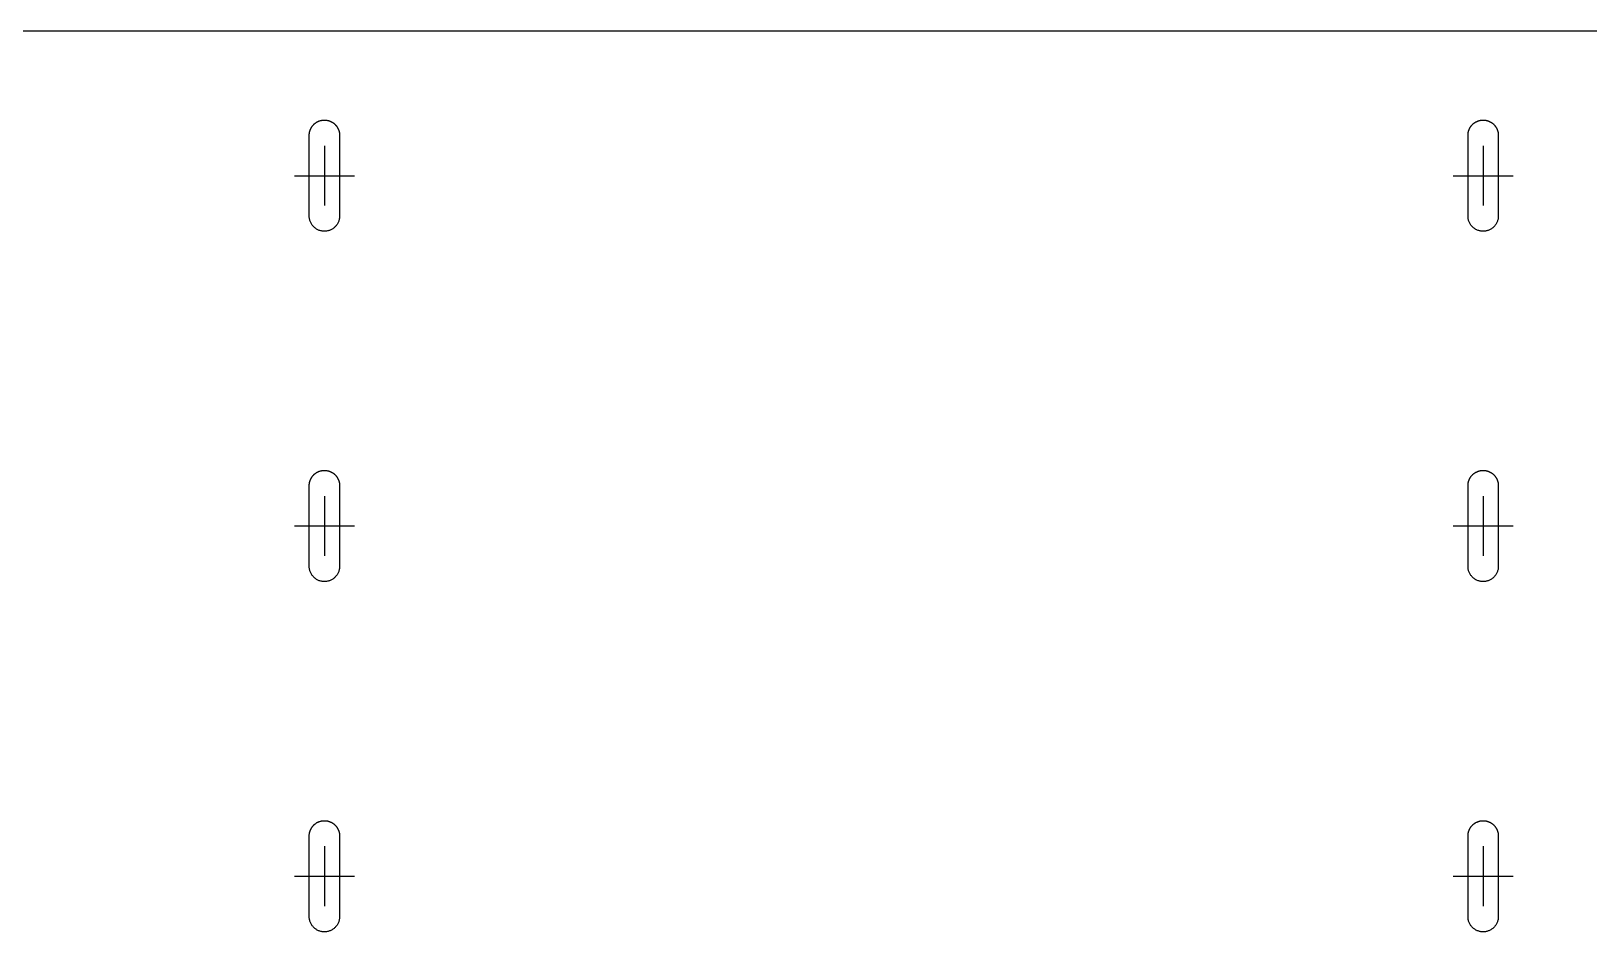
# Model space of a CAD drawing. Header units: inches. Extents: x 4 to 268, y 4 to 172.
# Drawn here: x 176.62 to 205.53, y 119.08 to 135.79 of the extents above; entities that cross this region are included whole.
import ezdxf

# ---------------------------------------------------------------- set-up
doc = ezdxf.new("R2010")
doc.units = ezdxf.units.IN
doc.header["$MEASUREMENT"] = 0

msp = doc.modelspace()

# ---------------------------------------------------------------- linework, layer by layer
at = {"layer": 'ANNOTATION'}
for p, q in [((182.066, 133.667), (182.066, 132.556)), ((203.566, 133.667), (203.566, 132.556)), ((181.51, 133.111), (182.622, 133.111)), ((203.01, 133.111), (204.122, 133.111)), ((182.066, 127.167), (182.066, 126.056)), ((203.566, 127.167), (203.566, 126.056)), ((181.51, 126.611), (182.622, 126.611)), ((203.01, 126.611), (204.122, 126.611)), ((182.066, 120.667), (182.066, 119.556)), ((203.566, 120.667), (203.566, 119.556)), ((181.51, 120.111), (182.622, 120.111)), ((203.01, 120.111), (204.122, 120.111))]:
    msp.add_line(p, q, dxfattribs=at)
at = {"layer": 'OUTLINE'}
for p, q in [((225.066, 135.793), (159.6, 135.793)), ((181.927, 134.106), (181.933, 134.109)), ((181.933, 134.109), (181.94, 134.112)), ((181.94, 134.112), (181.946, 134.115)), ((181.946, 134.115), (181.952, 134.118)), ((181.952, 134.118), (181.958, 134.121)), ((181.958, 134.121), (181.965, 134.124)), ((181.965, 134.124), (181.971, 134.126)), ((181.971, 134.126), (181.978, 134.128)), ((181.978, 134.128), (181.984, 134.13)), ((181.984, 134.13), (181.991, 134.132)), ((181.991, 134.132), (181.998, 134.134)), ((181.998, 134.134), (182.004, 134.136)), ((182.004, 134.136), (182.011, 134.137)), ((182.011, 134.137), (182.018, 134.138)), ((182.018, 134.138), (182.025, 134.139)), ((182.025, 134.139), (182.032, 134.14)), ((182.032, 134.14), (182.038, 134.141)), ((182.038, 134.141), (182.045, 134.142)), ((182.045, 134.142), (182.052, 134.142)), ((182.052, 134.142), (182.059, 134.142)), ((182.059, 134.142), (182.066, 134.142)), ((182.066, 134.142), (182.073, 134.142)), ((182.073, 134.142), (182.08, 134.142)), ((182.08, 134.142), (182.087, 134.142)), ((182.087, 134.142), (182.094, 134.141)), ((182.094, 134.141), (182.1, 134.14)), ((182.1, 134.14), (182.107, 134.139)), ((182.107, 134.139), (182.114, 134.138)), ((182.114, 134.138), (182.121, 134.137)), ((182.121, 134.137), (182.128, 134.136)), ((182.128, 134.136), (182.134, 134.134)), ((182.134, 134.134), (182.141, 134.132)), ((182.141, 134.132), (182.148, 134.13)), ((182.148, 134.13), (182.154, 134.128)), ((182.154, 134.128), (182.161, 134.126)), ((182.161, 134.126), (182.167, 134.124)), ((182.167, 134.124), (182.174, 134.121)), ((182.174, 134.121), (182.18, 134.118)), ((182.18, 134.118), (182.186, 134.115)), ((182.186, 134.115), (182.192, 134.112)), ((182.192, 134.112), (182.199, 134.109)), ((182.199, 134.109), (182.205, 134.106)), ((203.427, 134.106), (203.433, 134.109)), ((203.433, 134.109), (203.44, 134.112)), ((203.44, 134.112), (203.446, 134.115)), ((203.446, 134.115), (203.452, 134.118)), ((203.452, 134.118), (203.458, 134.121)), ((203.458, 134.121), (203.465, 134.124)), ((203.465, 134.124), (203.471, 134.126)), ((203.471, 134.126), (203.478, 134.128)), ((203.478, 134.128), (203.484, 134.13)), ((203.484, 134.13), (203.491, 134.132)), ((203.491, 134.132), (203.498, 134.134)), ((203.498, 134.134), (203.504, 134.136)), ((203.504, 134.136), (203.511, 134.137)), ((203.511, 134.137), (203.518, 134.138)), ((203.518, 134.138), (203.525, 134.139)), ((203.525, 134.139), (203.532, 134.14)), ((203.532, 134.14), (203.538, 134.141)), ((203.538, 134.141), (203.545, 134.142)), ((203.545, 134.142), (203.552, 134.142)), ((203.552, 134.142), (203.559, 134.142)), ((203.559, 134.142), (203.566, 134.142)), ((203.566, 134.142), (203.573, 134.142)), ((203.573, 134.142), (203.58, 134.142)), ((203.58, 134.142), (203.587, 134.142)), ((203.587, 134.142), (203.594, 134.141)), ((203.594, 134.141), (203.6, 134.14)), ((203.6, 134.14), (203.607, 134.139)), ((203.607, 134.139), (203.614, 134.138)), ((203.614, 134.138), (203.621, 134.137)), ((203.621, 134.137), (203.628, 134.136)), ((203.628, 134.136), (203.634, 134.134)), ((203.634, 134.134), (203.641, 134.132)), ((203.641, 134.132), (203.648, 134.13)), ((203.648, 134.13), (203.654, 134.128)), ((203.654, 134.128), (203.661, 134.126)), ((203.661, 134.126), (203.667, 134.124)), ((203.667, 134.124), (203.674, 134.121)), ((203.674, 134.121), (203.68, 134.118)), ((203.68, 134.118), (203.686, 134.115)), ((203.686, 134.115), (203.692, 134.112)), ((203.692, 134.112), (203.699, 134.109)), ((203.699, 134.109), (203.705, 134.106)), ((181.785, 133.882), (181.786, 133.889)), ((181.785, 133.875), (181.785, 133.882)), ((181.785, 133.868), (181.785, 133.875)), ((181.785, 133.861), (181.785, 133.868)), ((181.785, 132.361), (181.785, 133.861)), ((181.786, 133.889), (181.787, 133.896)), ((181.787, 133.896), (181.788, 133.902)), ((181.788, 133.902), (181.789, 133.909)), ((181.789, 133.909), (181.79, 133.916)), ((181.79, 133.916), (181.792, 133.923)), ((181.792, 133.923), (181.793, 133.929)), ((181.793, 133.929), (181.795, 133.936)), ((181.795, 133.936), (181.797, 133.943)), ((181.797, 133.943), (181.799, 133.949)), ((181.799, 133.949), (181.801, 133.956)), ((181.801, 133.956), (181.804, 133.962)), ((181.804, 133.962), (181.806, 133.969)), ((181.806, 133.969), (181.809, 133.975)), ((181.809, 133.975), (181.812, 133.981)), ((181.812, 133.981), (181.815, 133.988)), ((181.815, 133.988), (181.818, 133.994)), ((181.818, 133.994), (181.821, 134)), ((181.821, 134), (181.825, 134.006)), ((181.825, 134.006), (181.828, 134.012)), ((181.828, 134.012), (181.832, 134.017)), ((181.832, 134.017), (181.836, 134.023)), ((181.836, 134.023), (181.84, 134.029)), ((181.84, 134.029), (181.844, 134.034)), ((181.844, 134.034), (181.849, 134.04)), ((181.849, 134.04), (181.853, 134.045)), ((181.853, 134.045), (181.858, 134.05)), ((181.858, 134.05), (181.862, 134.055)), ((181.862, 134.055), (181.867, 134.06)), ((181.867, 134.06), (181.872, 134.065)), ((181.872, 134.065), (181.877, 134.07)), ((181.877, 134.07), (181.882, 134.074)), ((181.882, 134.074), (181.888, 134.079)), ((181.888, 134.079), (181.893, 134.083)), ((181.893, 134.083), (181.898, 134.087)), ((181.898, 134.087), (181.904, 134.091)), ((181.904, 134.091), (181.91, 134.095)), ((181.91, 134.095), (181.916, 134.099)), ((181.916, 134.099), (181.921, 134.102)), ((181.921, 134.102), (181.927, 134.106)), ((182.205, 134.106), (182.211, 134.102)), ((182.211, 134.102), (182.216, 134.099)), ((182.216, 134.099), (182.222, 134.095)), ((182.222, 134.095), (182.228, 134.091)), ((182.228, 134.091), (182.234, 134.087)), ((182.234, 134.087), (182.239, 134.083)), ((182.239, 134.083), (182.244, 134.079)), ((182.244, 134.079), (182.25, 134.074)), ((182.25, 134.074), (182.255, 134.07)), ((182.255, 134.07), (182.26, 134.065)), ((182.26, 134.065), (182.265, 134.06)), ((182.265, 134.06), (182.27, 134.055)), ((182.27, 134.055), (182.274, 134.05)), ((182.274, 134.05), (182.279, 134.045)), ((182.279, 134.045), (182.283, 134.04)), ((182.283, 134.04), (182.288, 134.034)), ((182.288, 134.034), (182.292, 134.029)), ((182.292, 134.029), (182.296, 134.023)), ((182.296, 134.023), (182.3, 134.017)), ((182.3, 134.017), (182.304, 134.012)), ((182.304, 134.012), (182.307, 134.006)), ((182.307, 134.006), (182.311, 134)), ((182.311, 134), (182.314, 133.994)), ((182.314, 133.994), (182.317, 133.988)), ((182.317, 133.988), (182.32, 133.981)), ((182.32, 133.981), (182.323, 133.975)), ((182.323, 133.975), (182.326, 133.969)), ((182.326, 133.969), (182.328, 133.962)), ((182.328, 133.962), (182.331, 133.956)), ((182.331, 133.956), (182.333, 133.949)), ((182.333, 133.949), (182.335, 133.943)), ((182.335, 133.943), (182.337, 133.936)), ((182.337, 133.936), (182.339, 133.929)), ((182.339, 133.929), (182.34, 133.923)), ((182.34, 133.923), (182.342, 133.916)), ((182.342, 133.916), (182.343, 133.909)), ((182.343, 133.909), (182.344, 133.902)), ((182.344, 133.902), (182.345, 133.896)), ((182.345, 133.896), (182.346, 133.889)), ((182.346, 133.889), (182.346, 133.882)), ((182.346, 133.882), (182.347, 133.875)), ((182.347, 133.875), (182.347, 133.868)), ((182.347, 133.868), (182.347, 133.861)), ((182.347, 133.861), (182.347, 132.361)), ((203.285, 133.882), (203.286, 133.889)), ((203.285, 133.875), (203.285, 133.882)), ((203.285, 133.868), (203.285, 133.875)), ((203.285, 133.861), (203.285, 133.868)), ((203.285, 132.361), (203.285, 133.861)), ((203.286, 133.889), (203.287, 133.896)), ((203.287, 133.896), (203.288, 133.902)), ((203.288, 133.902), (203.289, 133.909)), ((203.289, 133.909), (203.29, 133.916)), ((203.29, 133.916), (203.292, 133.923)), ((203.292, 133.923), (203.293, 133.929)), ((203.293, 133.929), (203.295, 133.936)), ((203.295, 133.936), (203.297, 133.943)), ((203.297, 133.943), (203.299, 133.949)), ((203.299, 133.949), (203.301, 133.956)), ((203.301, 133.956), (203.304, 133.962)), ((203.304, 133.962), (203.306, 133.969)), ((203.306, 133.969), (203.309, 133.975)), ((203.309, 133.975), (203.312, 133.981)), ((203.312, 133.981), (203.315, 133.988)), ((203.315, 133.988), (203.318, 133.994)), ((203.318, 133.994), (203.321, 134)), ((203.321, 134), (203.325, 134.006)), ((203.325, 134.006), (203.328, 134.012)), ((203.328, 134.012), (203.332, 134.017)), ((203.332, 134.017), (203.336, 134.023)), ((203.336, 134.023), (203.34, 134.029)), ((203.34, 134.029), (203.344, 134.034)), ((203.344, 134.034), (203.349, 134.04)), ((203.349, 134.04), (203.353, 134.045)), ((203.353, 134.045), (203.358, 134.05)), ((203.358, 134.05), (203.362, 134.055)), ((203.362, 134.055), (203.367, 134.06)), ((203.367, 134.06), (203.372, 134.065)), ((203.372, 134.065), (203.377, 134.07)), ((203.377, 134.07), (203.382, 134.074)), ((203.382, 134.074), (203.388, 134.079)), ((203.388, 134.079), (203.393, 134.083)), ((203.393, 134.083), (203.398, 134.087)), ((203.398, 134.087), (203.404, 134.091)), ((203.404, 134.091), (203.41, 134.095)), ((203.41, 134.095), (203.416, 134.099)), ((203.416, 134.099), (203.421, 134.102)), ((203.421, 134.102), (203.427, 134.106)), ((203.705, 134.106), (203.711, 134.102)), ((203.711, 134.102), (203.716, 134.099)), ((203.716, 134.099), (203.722, 134.095)), ((203.722, 134.095), (203.728, 134.091)), ((203.728, 134.091), (203.734, 134.087)), ((203.734, 134.087), (203.739, 134.083)), ((203.739, 134.083), (203.744, 134.079)), ((203.744, 134.079), (203.75, 134.074)), ((203.75, 134.074), (203.755, 134.07)), ((203.755, 134.07), (203.76, 134.065)), ((203.76, 134.065), (203.765, 134.06)), ((203.765, 134.06), (203.77, 134.055)), ((203.77, 134.055), (203.774, 134.05)), ((203.774, 134.05), (203.779, 134.045)), ((203.779, 134.045), (203.783, 134.04)), ((203.783, 134.04), (203.788, 134.034)), ((203.788, 134.034), (203.792, 134.029)), ((203.792, 134.029), (203.796, 134.023)), ((203.796, 134.023), (203.8, 134.017)), ((203.8, 134.017), (203.804, 134.012)), ((203.804, 134.012), (203.807, 134.006)), ((203.807, 134.006), (203.811, 134)), ((203.811, 134), (203.814, 133.994)), ((203.814, 133.994), (203.817, 133.988)), ((203.817, 133.988), (203.82, 133.981)), ((203.82, 133.981), (203.823, 133.975)), ((203.823, 133.975), (203.826, 133.969)), ((203.826, 133.969), (203.828, 133.962)), ((203.828, 133.962), (203.831, 133.956)), ((203.831, 133.956), (203.833, 133.949)), ((203.833, 133.949), (203.835, 133.943)), ((203.835, 133.943), (203.837, 133.936)), ((203.837, 133.936), (203.839, 133.929)), ((203.839, 133.929), (203.84, 133.923)), ((203.84, 133.923), (203.842, 133.916)), ((203.842, 133.916), (203.843, 133.909)), ((203.843, 133.909), (203.844, 133.902)), ((203.844, 133.902), (203.845, 133.896)), ((203.845, 133.896), (203.846, 133.889)), ((203.846, 133.889), (203.846, 133.882)), ((203.846, 133.882), (203.847, 133.875)), ((203.847, 133.875), (203.847, 133.868)), ((203.847, 133.868), (203.847, 133.861)), ((203.847, 133.861), (203.847, 132.361)), ((181.785, 132.347), (181.785, 132.361)), ((181.786, 132.334), (181.785, 132.347)), ((181.788, 132.32), (181.786, 132.334)), ((181.79, 132.306), (181.788, 132.32)), ((181.793, 132.293), (181.79, 132.306)), ((181.797, 132.279), (181.793, 132.293)), ((181.801, 132.266), (181.797, 132.279)), ((181.806, 132.253), (181.801, 132.266)), ((181.812, 132.241), (181.806, 132.253)), ((181.818, 132.229), (181.812, 132.241)), ((181.825, 132.217), (181.818, 132.229)), ((181.832, 132.205), (181.825, 132.217)), ((181.84, 132.194), (181.832, 132.205)), ((181.849, 132.183), (181.84, 132.194)), ((181.858, 132.172), (181.849, 132.183)), ((181.867, 132.162), (181.858, 132.172)), ((181.877, 132.153), (181.867, 132.162)), ((181.888, 132.144), (181.877, 132.153)), ((181.898, 132.135), (181.888, 132.144)), ((181.91, 132.127), (181.898, 132.135)), ((181.921, 132.12), (181.91, 132.127)), ((181.933, 132.113), (181.921, 132.12)), ((181.946, 132.107), (181.933, 132.113)), ((181.958, 132.101), (181.946, 132.107)), ((181.971, 132.096), (181.958, 132.101)), ((181.984, 132.092), (181.971, 132.096)), ((181.998, 132.088), (181.984, 132.092)), ((182.011, 132.085), (181.998, 132.088)), ((182.025, 132.083), (182.011, 132.085)), ((182.121, 132.085), (182.107, 132.083)), ((182.134, 132.088), (182.121, 132.085)), ((182.148, 132.092), (182.134, 132.088)), ((182.161, 132.096), (182.148, 132.092)), ((182.174, 132.101), (182.161, 132.096)), ((182.186, 132.107), (182.174, 132.101)), ((182.199, 132.113), (182.186, 132.107)), ((182.211, 132.12), (182.199, 132.113)), ((182.222, 132.127), (182.211, 132.12)), ((182.234, 132.135), (182.222, 132.127)), ((182.244, 132.144), (182.234, 132.135)), ((182.255, 132.153), (182.244, 132.144)), ((182.265, 132.162), (182.255, 132.153)), ((182.274, 132.172), (182.265, 132.162)), ((182.283, 132.183), (182.274, 132.172)), ((182.292, 132.194), (182.283, 132.183)), ((182.3, 132.205), (182.292, 132.194)), ((182.307, 132.217), (182.3, 132.205)), ((182.314, 132.229), (182.307, 132.217)), ((182.32, 132.241), (182.314, 132.229)), ((182.326, 132.253), (182.32, 132.241)), ((182.331, 132.266), (182.326, 132.253)), ((182.335, 132.279), (182.331, 132.266)), ((182.339, 132.293), (182.335, 132.279)), ((182.342, 132.306), (182.339, 132.293)), ((182.344, 132.32), (182.342, 132.306)), ((182.346, 132.334), (182.344, 132.32)), ((182.347, 132.347), (182.346, 132.334)), ((182.347, 132.361), (182.347, 132.347)), ((203.285, 132.347), (203.285, 132.361)), ((203.286, 132.334), (203.285, 132.347)), ((203.288, 132.32), (203.286, 132.334)), ((203.29, 132.306), (203.288, 132.32)), ((203.293, 132.293), (203.29, 132.306)), ((203.297, 132.279), (203.293, 132.293)), ((203.301, 132.266), (203.297, 132.279)), ((203.306, 132.253), (203.301, 132.266)), ((203.312, 132.241), (203.306, 132.253)), ((203.318, 132.229), (203.312, 132.241)), ((203.325, 132.217), (203.318, 132.229)), ((203.332, 132.205), (203.325, 132.217)), ((203.34, 132.194), (203.332, 132.205)), ((203.349, 132.183), (203.34, 132.194)), ((203.358, 132.172), (203.349, 132.183)), ((203.367, 132.162), (203.358, 132.172)), ((203.377, 132.153), (203.367, 132.162)), ((203.388, 132.144), (203.377, 132.153)), ((203.398, 132.135), (203.388, 132.144)), ((203.41, 132.127), (203.398, 132.135)), ((203.421, 132.12), (203.41, 132.127)), ((203.433, 132.113), (203.421, 132.12)), ((203.446, 132.107), (203.433, 132.113)), ((203.458, 132.101), (203.446, 132.107)), ((203.471, 132.096), (203.458, 132.101)), ((203.484, 132.092), (203.471, 132.096)), ((203.498, 132.088), (203.484, 132.092)), ((203.511, 132.085), (203.498, 132.088)), ((203.525, 132.083), (203.511, 132.085)), ((203.621, 132.085), (203.607, 132.083)), ((203.634, 132.088), (203.621, 132.085)), ((203.648, 132.092), (203.634, 132.088)), ((203.661, 132.096), (203.648, 132.092)), ((203.674, 132.101), (203.661, 132.096)), ((203.686, 132.107), (203.674, 132.101)), ((203.699, 132.113), (203.686, 132.107)), ((203.711, 132.12), (203.699, 132.113)), ((203.722, 132.127), (203.711, 132.12)), ((203.734, 132.135), (203.722, 132.127)), ((203.744, 132.144), (203.734, 132.135)), ((203.755, 132.153), (203.744, 132.144)), ((203.765, 132.162), (203.755, 132.153)), ((203.774, 132.172), (203.765, 132.162)), ((203.783, 132.183), (203.774, 132.172)), ((203.792, 132.194), (203.783, 132.183)), ((203.8, 132.205), (203.792, 132.194)), ((203.807, 132.217), (203.8, 132.205)), ((203.814, 132.229), (203.807, 132.217)), ((203.82, 132.241), (203.814, 132.229)), ((203.826, 132.253), (203.82, 132.241)), ((203.831, 132.266), (203.826, 132.253)), ((203.835, 132.279), (203.831, 132.266)), ((203.839, 132.293), (203.835, 132.279)), ((203.842, 132.306), (203.839, 132.293)), ((203.844, 132.32), (203.842, 132.306)), ((203.846, 132.334), (203.844, 132.32)), ((203.847, 132.347), (203.846, 132.334)), ((203.847, 132.361), (203.847, 132.347)), ((182.038, 132.081), (182.025, 132.083)), ((182.052, 132.08), (182.038, 132.081)), ((182.066, 132.08), (182.052, 132.08)), ((182.08, 132.08), (182.066, 132.08)), ((182.094, 132.081), (182.08, 132.08)), ((182.107, 132.083), (182.094, 132.081)), ((203.538, 132.081), (203.525, 132.083)), ((203.552, 132.08), (203.538, 132.081)), ((203.566, 132.08), (203.552, 132.08)), ((203.58, 132.08), (203.566, 132.08)), ((203.594, 132.081), (203.58, 132.08)), ((203.607, 132.083), (203.594, 132.081)), ((181.801, 127.456), (181.804, 127.462)), ((181.804, 127.462), (181.806, 127.469)), ((181.806, 127.469), (181.809, 127.475)), ((181.809, 127.475), (181.812, 127.481)), ((181.812, 127.481), (181.815, 127.488)), ((181.815, 127.488), (181.818, 127.494)), ((181.818, 127.494), (181.821, 127.5)), ((181.821, 127.5), (181.825, 127.506)), ((181.825, 127.506), (181.828, 127.512)), ((181.828, 127.512), (181.832, 127.517)), ((181.832, 127.517), (181.836, 127.523)), ((181.836, 127.523), (181.84, 127.529)), ((181.84, 127.529), (181.844, 127.534)), ((181.844, 127.534), (181.849, 127.54)), ((181.849, 127.54), (181.853, 127.545)), ((181.853, 127.545), (181.858, 127.55)), ((181.858, 127.55), (181.862, 127.555)), ((181.862, 127.555), (181.867, 127.56)), ((181.867, 127.56), (181.872, 127.565)), ((181.872, 127.565), (181.877, 127.57)), ((181.877, 127.57), (181.882, 127.574)), ((181.882, 127.574), (181.888, 127.579)), ((181.888, 127.579), (181.893, 127.583)), ((181.893, 127.583), (181.898, 127.587)), ((181.898, 127.587), (181.904, 127.591)), ((181.904, 127.591), (181.91, 127.595)), ((181.91, 127.595), (181.916, 127.599)), ((181.916, 127.599), (181.921, 127.602)), ((181.921, 127.602), (181.927, 127.606)), ((181.927, 127.606), (181.933, 127.609)), ((181.933, 127.609), (181.94, 127.612)), ((181.94, 127.612), (181.946, 127.615)), ((181.946, 127.615), (181.952, 127.618)), ((181.952, 127.618), (181.958, 127.621)), ((181.958, 127.621), (181.965, 127.624)), ((181.965, 127.624), (181.971, 127.626)), ((181.971, 127.626), (181.978, 127.628)), ((181.978, 127.628), (181.984, 127.63)), ((181.984, 127.63), (181.991, 127.632)), ((181.991, 127.632), (181.998, 127.634)), ((181.998, 127.634), (182.004, 127.636)), ((182.004, 127.636), (182.011, 127.637)), ((182.011, 127.637), (182.018, 127.638)), ((182.018, 127.638), (182.025, 127.639)), ((182.025, 127.639), (182.032, 127.64)), ((182.032, 127.64), (182.038, 127.641)), ((182.038, 127.641), (182.045, 127.642)), ((182.045, 127.642), (182.052, 127.642)), ((182.052, 127.642), (182.059, 127.642)), ((182.059, 127.642), (182.066, 127.642)), ((182.066, 127.642), (182.073, 127.642)), ((182.073, 127.642), (182.08, 127.642)), ((182.08, 127.642), (182.087, 127.642)), ((182.087, 127.642), (182.094, 127.641)), ((182.094, 127.641), (182.1, 127.64)), ((182.1, 127.64), (182.107, 127.639)), ((182.107, 127.639), (182.114, 127.638)), ((182.114, 127.638), (182.121, 127.637)), ((182.121, 127.637), (182.128, 127.636)), ((182.128, 127.636), (182.134, 127.634)), ((182.134, 127.634), (182.141, 127.632)), ((182.141, 127.632), (182.148, 127.63)), ((182.148, 127.63), (182.154, 127.628)), ((182.154, 127.628), (182.161, 127.626)), ((182.161, 127.626), (182.167, 127.624)), ((182.167, 127.624), (182.174, 127.621)), ((182.174, 127.621), (182.18, 127.618)), ((182.18, 127.618), (182.186, 127.615)), ((182.186, 127.615), (182.192, 127.612)), ((182.192, 127.612), (182.199, 127.609)), ((182.199, 127.609), (182.205, 127.606)), ((182.205, 127.606), (182.211, 127.602)), ((182.211, 127.602), (182.216, 127.599)), ((182.216, 127.599), (182.222, 127.595)), ((182.222, 127.595), (182.228, 127.591)), ((182.228, 127.591), (182.234, 127.587)), ((182.234, 127.587), (182.239, 127.583)), ((182.239, 127.583), (182.244, 127.579)), ((182.244, 127.579), (182.25, 127.574)), ((182.25, 127.574), (182.255, 127.57)), ((182.255, 127.57), (182.26, 127.565)), ((182.26, 127.565), (182.265, 127.56)), ((182.265, 127.56), (182.27, 127.555)), ((182.27, 127.555), (182.274, 127.55)), ((182.274, 127.55), (182.279, 127.545)), ((182.279, 127.545), (182.283, 127.54)), ((182.283, 127.54), (182.288, 127.534)), ((182.288, 127.534), (182.292, 127.529)), ((182.292, 127.529), (182.296, 127.523)), ((182.296, 127.523), (182.3, 127.517)), ((182.3, 127.517), (182.304, 127.512)), ((182.304, 127.512), (182.307, 127.506)), ((182.307, 127.506), (182.311, 127.5)), ((182.311, 127.5), (182.314, 127.494)), ((182.314, 127.494), (182.317, 127.488)), ((182.317, 127.488), (182.32, 127.481)), ((182.32, 127.481), (182.323, 127.475)), ((182.323, 127.475), (182.326, 127.469)), ((182.326, 127.469), (182.328, 127.462)), ((182.328, 127.462), (182.331, 127.456)), ((203.301, 127.456), (203.304, 127.462)), ((203.304, 127.462), (203.306, 127.469)), ((203.306, 127.469), (203.309, 127.475)), ((203.309, 127.475), (203.312, 127.481)), ((203.312, 127.481), (203.315, 127.488)), ((203.315, 127.488), (203.318, 127.494)), ((203.318, 127.494), (203.321, 127.5)), ((203.321, 127.5), (203.325, 127.506)), ((203.325, 127.506), (203.328, 127.512)), ((203.328, 127.512), (203.332, 127.517)), ((203.332, 127.517), (203.336, 127.523)), ((203.336, 127.523), (203.34, 127.529)), ((203.34, 127.529), (203.344, 127.534)), ((203.344, 127.534), (203.349, 127.54)), ((203.349, 127.54), (203.353, 127.545)), ((203.353, 127.545), (203.358, 127.55)), ((203.358, 127.55), (203.362, 127.555)), ((203.362, 127.555), (203.367, 127.56)), ((203.367, 127.56), (203.372, 127.565)), ((203.372, 127.565), (203.377, 127.57)), ((203.377, 127.57), (203.382, 127.574)), ((203.382, 127.574), (203.388, 127.579)), ((203.388, 127.579), (203.393, 127.583)), ((203.393, 127.583), (203.398, 127.587)), ((203.398, 127.587), (203.404, 127.591)), ((203.404, 127.591), (203.41, 127.595)), ((203.41, 127.595), (203.416, 127.599)), ((203.416, 127.599), (203.421, 127.602)), ((203.421, 127.602), (203.427, 127.606)), ((203.427, 127.606), (203.433, 127.609)), ((203.433, 127.609), (203.44, 127.612)), ((203.44, 127.612), (203.446, 127.615)), ((203.446, 127.615), (203.452, 127.618)), ((203.452, 127.618), (203.458, 127.621)), ((203.458, 127.621), (203.465, 127.624)), ((203.465, 127.624), (203.471, 127.626)), ((203.471, 127.626), (203.478, 127.628)), ((203.478, 127.628), (203.484, 127.63)), ((203.484, 127.63), (203.491, 127.632)), ((203.491, 127.632), (203.498, 127.634)), ((203.498, 127.634), (203.504, 127.636)), ((203.504, 127.636), (203.511, 127.637)), ((203.511, 127.637), (203.518, 127.638)), ((203.518, 127.638), (203.525, 127.639)), ((203.525, 127.639), (203.532, 127.64)), ((203.532, 127.64), (203.538, 127.641)), ((203.538, 127.641), (203.545, 127.642)), ((203.545, 127.642), (203.552, 127.642)), ((203.552, 127.642), (203.559, 127.642)), ((203.559, 127.642), (203.566, 127.642)), ((203.566, 127.642), (203.573, 127.642)), ((203.573, 127.642), (203.58, 127.642)), ((203.58, 127.642), (203.587, 127.642)), ((203.587, 127.642), (203.594, 127.641)), ((203.594, 127.641), (203.6, 127.64)), ((203.6, 127.64), (203.607, 127.639)), ((203.607, 127.639), (203.614, 127.638)), ((203.614, 127.638), (203.621, 127.637)), ((203.621, 127.637), (203.628, 127.636)), ((203.628, 127.636), (203.634, 127.634)), ((203.634, 127.634), (203.641, 127.632)), ((203.641, 127.632), (203.648, 127.63)), ((203.648, 127.63), (203.654, 127.628)), ((203.654, 127.628), (203.661, 127.626)), ((203.661, 127.626), (203.667, 127.624)), ((203.667, 127.624), (203.674, 127.621)), ((203.674, 127.621), (203.68, 127.618)), ((203.68, 127.618), (203.686, 127.615)), ((203.686, 127.615), (203.692, 127.612)), ((203.692, 127.612), (203.699, 127.609)), ((203.699, 127.609), (203.705, 127.606)), ((203.705, 127.606), (203.711, 127.602)), ((203.711, 127.602), (203.716, 127.599)), ((203.716, 127.599), (203.722, 127.595)), ((203.722, 127.595), (203.728, 127.591)), ((203.728, 127.591), (203.734, 127.587)), ((203.734, 127.587), (203.739, 127.583)), ((203.739, 127.583), (203.744, 127.579)), ((203.744, 127.579), (203.75, 127.574)), ((203.75, 127.574), (203.755, 127.57)), ((203.755, 127.57), (203.76, 127.565)), ((203.76, 127.565), (203.765, 127.56)), ((203.765, 127.56), (203.77, 127.555)), ((203.77, 127.555), (203.774, 127.55)), ((203.774, 127.55), (203.779, 127.545)), ((203.779, 127.545), (203.783, 127.54)), ((203.783, 127.54), (203.788, 127.534)), ((203.788, 127.534), (203.792, 127.529)), ((203.792, 127.529), (203.796, 127.523)), ((203.796, 127.523), (203.8, 127.517)), ((203.8, 127.517), (203.804, 127.512)), ((203.804, 127.512), (203.807, 127.506)), ((203.807, 127.506), (203.811, 127.5)), ((203.811, 127.5), (203.814, 127.494)), ((203.814, 127.494), (203.817, 127.488)), ((203.817, 127.488), (203.82, 127.481)), ((203.82, 127.481), (203.823, 127.475)), ((203.823, 127.475), (203.826, 127.469)), ((203.826, 127.469), (203.828, 127.462)), ((203.828, 127.462), (203.831, 127.456)), ((181.785, 127.382), (181.786, 127.389)), ((181.785, 127.375), (181.785, 127.382)), ((181.785, 127.368), (181.785, 127.375)), ((181.785, 127.361), (181.785, 127.368)), ((181.785, 125.861), (181.785, 127.361)), ((181.786, 127.389), (181.787, 127.396)), ((181.787, 127.396), (181.788, 127.402)), ((181.788, 127.402), (181.789, 127.409)), ((181.789, 127.409), (181.79, 127.416)), ((181.79, 127.416), (181.792, 127.423)), ((181.792, 127.423), (181.793, 127.429)), ((181.793, 127.429), (181.795, 127.436)), ((181.795, 127.436), (181.797, 127.443)), ((181.797, 127.443), (181.799, 127.449)), ((181.799, 127.449), (181.801, 127.456)), ((182.331, 127.456), (182.333, 127.449)), ((182.333, 127.449), (182.335, 127.443)), ((182.335, 127.443), (182.337, 127.436)), ((182.337, 127.436), (182.339, 127.429)), ((182.339, 127.429), (182.34, 127.423)), ((182.34, 127.423), (182.342, 127.416)), ((182.342, 127.416), (182.343, 127.409)), ((182.343, 127.409), (182.344, 127.402)), ((182.344, 127.402), (182.345, 127.396)), ((182.345, 127.396), (182.346, 127.389)), ((182.346, 127.389), (182.346, 127.382)), ((182.346, 127.382), (182.347, 127.375)), ((182.347, 127.375), (182.347, 127.368)), ((182.347, 127.368), (182.347, 127.361)), ((182.347, 127.361), (182.347, 125.861)), ((203.285, 127.382), (203.286, 127.389)), ((203.285, 127.375), (203.285, 127.382)), ((203.285, 127.368), (203.285, 127.375)), ((203.285, 127.361), (203.285, 127.368)), ((203.285, 125.861), (203.285, 127.361)), ((203.286, 127.389), (203.287, 127.396)), ((203.287, 127.396), (203.288, 127.402)), ((203.288, 127.402), (203.289, 127.409)), ((203.289, 127.409), (203.29, 127.416)), ((203.29, 127.416), (203.292, 127.423)), ((203.292, 127.423), (203.293, 127.429)), ((203.293, 127.429), (203.295, 127.436)), ((203.295, 127.436), (203.297, 127.443)), ((203.297, 127.443), (203.299, 127.449)), ((203.299, 127.449), (203.301, 127.456)), ((203.831, 127.456), (203.833, 127.449)), ((203.833, 127.449), (203.835, 127.443)), ((203.835, 127.443), (203.837, 127.436)), ((203.837, 127.436), (203.839, 127.429)), ((203.839, 127.429), (203.84, 127.423)), ((203.84, 127.423), (203.842, 127.416)), ((203.842, 127.416), (203.843, 127.409)), ((203.843, 127.409), (203.844, 127.402)), ((203.844, 127.402), (203.845, 127.396)), ((203.845, 127.396), (203.846, 127.389)), ((203.846, 127.389), (203.846, 127.382)), ((203.846, 127.382), (203.847, 127.375)), ((203.847, 127.375), (203.847, 127.368)), ((203.847, 127.368), (203.847, 127.361)), ((203.847, 127.361), (203.847, 125.861)), ((181.785, 125.847), (181.785, 125.861)), ((181.786, 125.834), (181.785, 125.847)), ((181.788, 125.82), (181.786, 125.834)), ((181.79, 125.806), (181.788, 125.82)), ((181.793, 125.793), (181.79, 125.806)), ((181.797, 125.779), (181.793, 125.793)), ((181.801, 125.766), (181.797, 125.779)), ((181.806, 125.753), (181.801, 125.766)), ((181.812, 125.741), (181.806, 125.753)), ((181.818, 125.729), (181.812, 125.741)), ((181.825, 125.717), (181.818, 125.729)), ((182.314, 125.729), (182.307, 125.717)), ((182.32, 125.741), (182.314, 125.729)), ((182.326, 125.753), (182.32, 125.741)), ((182.331, 125.766), (182.326, 125.753)), ((182.335, 125.779), (182.331, 125.766)), ((182.339, 125.793), (182.335, 125.779)), ((182.342, 125.806), (182.339, 125.793)), ((182.344, 125.82), (182.342, 125.806)), ((182.346, 125.834), (182.344, 125.82)), ((182.347, 125.847), (182.346, 125.834)), ((182.347, 125.861), (182.347, 125.847)), ((203.285, 125.847), (203.285, 125.861)), ((203.286, 125.834), (203.285, 125.847)), ((203.288, 125.82), (203.286, 125.834)), ((203.29, 125.806), (203.288, 125.82)), ((203.293, 125.793), (203.29, 125.806)), ((203.297, 125.779), (203.293, 125.793)), ((203.301, 125.766), (203.297, 125.779)), ((203.306, 125.753), (203.301, 125.766)), ((203.312, 125.741), (203.306, 125.753)), ((203.318, 125.729), (203.312, 125.741)), ((203.325, 125.717), (203.318, 125.729)), ((203.814, 125.729), (203.807, 125.717)), ((203.82, 125.741), (203.814, 125.729)), ((203.826, 125.753), (203.82, 125.741)), ((203.831, 125.766), (203.826, 125.753)), ((203.835, 125.779), (203.831, 125.766)), ((203.839, 125.793), (203.835, 125.779)), ((203.842, 125.806), (203.839, 125.793)), ((203.844, 125.82), (203.842, 125.806)), ((203.846, 125.834), (203.844, 125.82)), ((203.847, 125.847), (203.846, 125.834)), ((203.847, 125.861), (203.847, 125.847)), ((181.832, 125.705), (181.825, 125.717)), ((181.84, 125.694), (181.832, 125.705)), ((181.849, 125.683), (181.84, 125.694)), ((181.858, 125.672), (181.849, 125.683)), ((181.867, 125.662), (181.858, 125.672)), ((181.877, 125.653), (181.867, 125.662)), ((181.888, 125.644), (181.877, 125.653)), ((181.898, 125.635), (181.888, 125.644)), ((181.91, 125.627), (181.898, 125.635)), ((181.921, 125.62), (181.91, 125.627)), ((181.933, 125.613), (181.921, 125.62)), ((181.946, 125.607), (181.933, 125.613)), ((181.958, 125.601), (181.946, 125.607)), ((181.971, 125.596), (181.958, 125.601)), ((181.984, 125.592), (181.971, 125.596)), ((181.998, 125.588), (181.984, 125.592)), ((182.011, 125.585), (181.998, 125.588)), ((182.025, 125.583), (182.011, 125.585)), ((182.038, 125.581), (182.025, 125.583)), ((182.052, 125.58), (182.038, 125.581)), ((182.066, 125.58), (182.052, 125.58)), ((182.08, 125.58), (182.066, 125.58)), ((182.094, 125.581), (182.08, 125.58)), ((182.107, 125.583), (182.094, 125.581)), ((182.121, 125.585), (182.107, 125.583)), ((182.134, 125.588), (182.121, 125.585)), ((182.148, 125.592), (182.134, 125.588)), ((182.161, 125.596), (182.148, 125.592)), ((182.174, 125.601), (182.161, 125.596)), ((182.186, 125.607), (182.174, 125.601)), ((182.199, 125.613), (182.186, 125.607)), ((182.211, 125.62), (182.199, 125.613)), ((182.222, 125.627), (182.211, 125.62)), ((182.234, 125.635), (182.222, 125.627)), ((182.244, 125.644), (182.234, 125.635)), ((182.255, 125.653), (182.244, 125.644)), ((182.265, 125.662), (182.255, 125.653)), ((182.274, 125.672), (182.265, 125.662)), ((182.283, 125.683), (182.274, 125.672)), ((182.292, 125.694), (182.283, 125.683)), ((182.3, 125.705), (182.292, 125.694)), ((182.307, 125.717), (182.3, 125.705)), ((203.332, 125.705), (203.325, 125.717)), ((203.34, 125.694), (203.332, 125.705)), ((203.349, 125.683), (203.34, 125.694)), ((203.358, 125.672), (203.349, 125.683)), ((203.367, 125.662), (203.358, 125.672)), ((203.377, 125.653), (203.367, 125.662)), ((203.388, 125.644), (203.377, 125.653)), ((203.398, 125.635), (203.388, 125.644)), ((203.41, 125.627), (203.398, 125.635)), ((203.421, 125.62), (203.41, 125.627)), ((203.433, 125.613), (203.421, 125.62)), ((203.446, 125.607), (203.433, 125.613)), ((203.458, 125.601), (203.446, 125.607)), ((203.471, 125.596), (203.458, 125.601)), ((203.484, 125.592), (203.471, 125.596)), ((203.498, 125.588), (203.484, 125.592)), ((203.511, 125.585), (203.498, 125.588)), ((203.525, 125.583), (203.511, 125.585)), ((203.538, 125.581), (203.525, 125.583)), ((203.552, 125.58), (203.538, 125.581)), ((203.566, 125.58), (203.552, 125.58)), ((203.58, 125.58), (203.566, 125.58)), ((203.594, 125.581), (203.58, 125.58)), ((203.607, 125.583), (203.594, 125.581)), ((203.621, 125.585), (203.607, 125.583)), ((203.634, 125.588), (203.621, 125.585)), ((203.648, 125.592), (203.634, 125.588)), ((203.661, 125.596), (203.648, 125.592)), ((203.674, 125.601), (203.661, 125.596)), ((203.686, 125.607), (203.674, 125.601)), ((203.699, 125.613), (203.686, 125.607)), ((203.711, 125.62), (203.699, 125.613)), ((203.722, 125.627), (203.711, 125.62)), ((203.734, 125.635), (203.722, 125.627)), ((203.744, 125.644), (203.734, 125.635)), ((203.755, 125.653), (203.744, 125.644)), ((203.765, 125.662), (203.755, 125.653)), ((203.774, 125.672), (203.765, 125.662)), ((203.783, 125.683), (203.774, 125.672)), ((203.792, 125.694), (203.783, 125.683)), ((203.8, 125.705), (203.792, 125.694)), ((203.807, 125.717), (203.8, 125.705)), ((181.916, 121.099), (181.921, 121.102)), ((181.921, 121.102), (181.927, 121.106)), ((181.927, 121.106), (181.933, 121.109)), ((181.933, 121.109), (181.94, 121.112)), ((181.94, 121.112), (181.946, 121.115)), ((181.946, 121.115), (181.952, 121.118)), ((181.952, 121.118), (181.958, 121.121)), ((181.958, 121.121), (181.965, 121.124)), ((181.965, 121.124), (181.971, 121.126)), ((181.971, 121.126), (181.978, 121.128)), ((181.978, 121.128), (181.984, 121.13)), ((181.984, 121.13), (181.991, 121.132)), ((181.991, 121.132), (181.998, 121.134)), ((181.998, 121.134), (182.004, 121.136)), ((182.004, 121.136), (182.011, 121.137)), ((182.011, 121.137), (182.018, 121.138)), ((182.018, 121.138), (182.025, 121.139)), ((182.025, 121.139), (182.032, 121.14)), ((182.032, 121.14), (182.038, 121.141)), ((182.038, 121.141), (182.045, 121.142)), ((182.045, 121.142), (182.052, 121.142)), ((182.052, 121.142), (182.059, 121.142)), ((182.059, 121.142), (182.066, 121.142)), ((182.066, 121.142), (182.073, 121.142)), ((182.073, 121.142), (182.08, 121.142)), ((182.08, 121.142), (182.087, 121.142)), ((182.087, 121.142), (182.094, 121.141)), ((182.094, 121.141), (182.1, 121.14)), ((182.1, 121.14), (182.107, 121.139)), ((182.107, 121.139), (182.114, 121.138)), ((182.114, 121.138), (182.121, 121.137)), ((182.121, 121.137), (182.128, 121.136)), ((182.128, 121.136), (182.134, 121.134)), ((182.134, 121.134), (182.141, 121.132)), ((182.141, 121.132), (182.148, 121.13)), ((182.148, 121.13), (182.154, 121.128)), ((182.154, 121.128), (182.161, 121.126)), ((182.161, 121.126), (182.167, 121.124)), ((182.167, 121.124), (182.174, 121.121)), ((182.174, 121.121), (182.18, 121.118)), ((182.18, 121.118), (182.186, 121.115)), ((182.186, 121.115), (182.192, 121.112)), ((182.192, 121.112), (182.199, 121.109)), ((182.199, 121.109), (182.205, 121.106)), ((182.205, 121.106), (182.211, 121.102)), ((182.211, 121.102), (182.216, 121.099)), ((203.416, 121.099), (203.421, 121.102)), ((203.421, 121.102), (203.427, 121.106)), ((203.427, 121.106), (203.433, 121.109)), ((203.433, 121.109), (203.44, 121.112)), ((203.44, 121.112), (203.446, 121.115)), ((203.446, 121.115), (203.452, 121.118)), ((203.452, 121.118), (203.458, 121.121)), ((203.458, 121.121), (203.465, 121.124)), ((203.465, 121.124), (203.471, 121.126)), ((203.471, 121.126), (203.478, 121.128)), ((203.478, 121.128), (203.484, 121.13)), ((203.484, 121.13), (203.491, 121.132)), ((203.491, 121.132), (203.498, 121.134)), ((203.498, 121.134), (203.504, 121.136)), ((203.504, 121.136), (203.511, 121.137)), ((203.511, 121.137), (203.518, 121.138)), ((203.518, 121.138), (203.525, 121.139)), ((203.525, 121.139), (203.532, 121.14)), ((203.532, 121.14), (203.538, 121.141)), ((203.538, 121.141), (203.545, 121.142)), ((203.545, 121.142), (203.552, 121.142)), ((203.552, 121.142), (203.559, 121.142)), ((203.559, 121.142), (203.566, 121.142)), ((203.566, 121.142), (203.573, 121.142)), ((203.573, 121.142), (203.58, 121.142)), ((203.58, 121.142), (203.587, 121.142)), ((203.587, 121.142), (203.594, 121.141)), ((203.594, 121.141), (203.6, 121.14)), ((203.6, 121.14), (203.607, 121.139)), ((203.607, 121.139), (203.614, 121.138)), ((203.614, 121.138), (203.621, 121.137)), ((203.621, 121.137), (203.628, 121.136)), ((203.628, 121.136), (203.634, 121.134)), ((203.634, 121.134), (203.641, 121.132)), ((203.641, 121.132), (203.648, 121.13)), ((203.648, 121.13), (203.654, 121.128)), ((203.654, 121.128), (203.661, 121.126)), ((203.661, 121.126), (203.667, 121.124)), ((203.667, 121.124), (203.674, 121.121)), ((203.674, 121.121), (203.68, 121.118)), ((203.68, 121.118), (203.686, 121.115)), ((203.686, 121.115), (203.692, 121.112)), ((203.692, 121.112), (203.699, 121.109)), ((203.699, 121.109), (203.705, 121.106)), ((203.705, 121.106), (203.711, 121.102)), ((203.711, 121.102), (203.716, 121.099)), ((181.785, 120.882), (181.786, 120.889)), ((181.785, 120.875), (181.785, 120.882)), ((181.785, 120.868), (181.785, 120.875)), ((181.785, 120.861), (181.785, 120.868)), ((181.785, 119.361), (181.785, 120.861)), ((181.786, 120.889), (181.787, 120.896)), ((181.787, 120.896), (181.788, 120.902)), ((181.788, 120.902), (181.789, 120.909)), ((181.789, 120.909), (181.79, 120.916)), ((181.79, 120.916), (181.792, 120.923)), ((181.792, 120.923), (181.793, 120.929)), ((181.793, 120.929), (181.795, 120.936)), ((181.795, 120.936), (181.797, 120.943)), ((181.797, 120.943), (181.799, 120.949)), ((181.799, 120.949), (181.801, 120.956)), ((181.801, 120.956), (181.804, 120.962)), ((181.804, 120.962), (181.806, 120.969)), ((181.806, 120.969), (181.809, 120.975)), ((181.809, 120.975), (181.812, 120.981)), ((181.812, 120.981), (181.815, 120.988)), ((181.815, 120.988), (181.818, 120.994)), ((181.818, 120.994), (181.821, 121)), ((181.821, 121), (181.825, 121.006)), ((181.825, 121.006), (181.828, 121.012)), ((181.828, 121.012), (181.832, 121.017)), ((181.832, 121.017), (181.836, 121.023)), ((181.836, 121.023), (181.84, 121.029)), ((181.84, 121.029), (181.844, 121.034)), ((181.844, 121.034), (181.849, 121.04)), ((181.849, 121.04), (181.853, 121.045)), ((181.853, 121.045), (181.858, 121.05)), ((181.858, 121.05), (181.862, 121.055)), ((181.862, 121.055), (181.867, 121.06)), ((181.867, 121.06), (181.872, 121.065)), ((181.872, 121.065), (181.877, 121.07)), ((181.877, 121.07), (181.882, 121.074)), ((181.882, 121.074), (181.888, 121.079)), ((181.888, 121.079), (181.893, 121.083)), ((181.893, 121.083), (181.898, 121.087)), ((181.898, 121.087), (181.904, 121.091)), ((181.904, 121.091), (181.91, 121.095)), ((181.91, 121.095), (181.916, 121.099)), ((182.216, 121.099), (182.222, 121.095)), ((182.222, 121.095), (182.228, 121.091)), ((182.228, 121.091), (182.234, 121.087)), ((182.234, 121.087), (182.239, 121.083)), ((182.239, 121.083), (182.244, 121.079)), ((182.244, 121.079), (182.25, 121.074)), ((182.25, 121.074), (182.255, 121.07)), ((182.255, 121.07), (182.26, 121.065)), ((182.26, 121.065), (182.265, 121.06)), ((182.265, 121.06), (182.27, 121.055)), ((182.27, 121.055), (182.274, 121.05)), ((182.274, 121.05), (182.279, 121.045)), ((182.279, 121.045), (182.283, 121.04)), ((182.283, 121.04), (182.288, 121.034)), ((182.288, 121.034), (182.292, 121.029)), ((182.292, 121.029), (182.296, 121.023)), ((182.296, 121.023), (182.3, 121.017)), ((182.3, 121.017), (182.304, 121.012)), ((182.304, 121.012), (182.307, 121.006)), ((182.307, 121.006), (182.311, 121)), ((182.311, 121), (182.314, 120.994)), ((182.314, 120.994), (182.317, 120.988)), ((182.317, 120.988), (182.32, 120.981)), ((182.32, 120.981), (182.323, 120.975)), ((182.323, 120.975), (182.326, 120.969)), ((182.326, 120.969), (182.328, 120.962)), ((182.328, 120.962), (182.331, 120.956)), ((182.331, 120.956), (182.333, 120.949)), ((182.333, 120.949), (182.335, 120.943)), ((182.335, 120.943), (182.337, 120.936)), ((182.337, 120.936), (182.339, 120.929)), ((182.339, 120.929), (182.34, 120.923)), ((182.34, 120.923), (182.342, 120.916)), ((182.342, 120.916), (182.343, 120.909)), ((182.343, 120.909), (182.344, 120.902)), ((182.344, 120.902), (182.345, 120.896)), ((182.345, 120.896), (182.346, 120.889)), ((182.346, 120.889), (182.346, 120.882)), ((182.346, 120.882), (182.347, 120.875)), ((182.347, 120.875), (182.347, 120.868)), ((182.347, 120.868), (182.347, 120.861)), ((182.347, 120.861), (182.347, 119.361)), ((203.285, 120.882), (203.286, 120.889)), ((203.285, 120.875), (203.285, 120.882)), ((203.285, 120.868), (203.285, 120.875)), ((203.285, 120.861), (203.285, 120.868)), ((203.285, 119.361), (203.285, 120.861)), ((203.286, 120.889), (203.287, 120.896)), ((203.287, 120.896), (203.288, 120.902)), ((203.288, 120.902), (203.289, 120.909)), ((203.289, 120.909), (203.29, 120.916)), ((203.29, 120.916), (203.292, 120.923)), ((203.292, 120.923), (203.293, 120.929)), ((203.293, 120.929), (203.295, 120.936)), ((203.295, 120.936), (203.297, 120.943)), ((203.297, 120.943), (203.299, 120.949)), ((203.299, 120.949), (203.301, 120.956)), ((203.301, 120.956), (203.304, 120.962)), ((203.304, 120.962), (203.306, 120.969)), ((203.306, 120.969), (203.309, 120.975)), ((203.309, 120.975), (203.312, 120.981)), ((203.312, 120.981), (203.315, 120.988)), ((203.315, 120.988), (203.318, 120.994)), ((203.318, 120.994), (203.321, 121)), ((203.321, 121), (203.325, 121.006)), ((203.325, 121.006), (203.328, 121.012)), ((203.328, 121.012), (203.332, 121.017)), ((203.332, 121.017), (203.336, 121.023)), ((203.336, 121.023), (203.34, 121.029)), ((203.34, 121.029), (203.344, 121.034)), ((203.344, 121.034), (203.349, 121.04)), ((203.349, 121.04), (203.353, 121.045)), ((203.353, 121.045), (203.358, 121.05)), ((203.358, 121.05), (203.362, 121.055)), ((203.362, 121.055), (203.367, 121.06)), ((203.367, 121.06), (203.372, 121.065)), ((203.372, 121.065), (203.377, 121.07)), ((203.377, 121.07), (203.382, 121.074)), ((203.382, 121.074), (203.388, 121.079)), ((203.388, 121.079), (203.393, 121.083)), ((203.393, 121.083), (203.398, 121.087)), ((203.398, 121.087), (203.404, 121.091)), ((203.404, 121.091), (203.41, 121.095)), ((203.41, 121.095), (203.416, 121.099)), ((203.716, 121.099), (203.722, 121.095)), ((203.722, 121.095), (203.728, 121.091)), ((203.728, 121.091), (203.734, 121.087)), ((203.734, 121.087), (203.739, 121.083)), ((203.739, 121.083), (203.744, 121.079)), ((203.744, 121.079), (203.75, 121.074)), ((203.75, 121.074), (203.755, 121.07)), ((203.755, 121.07), (203.76, 121.065)), ((203.76, 121.065), (203.765, 121.06)), ((203.765, 121.06), (203.77, 121.055)), ((203.77, 121.055), (203.774, 121.05)), ((203.774, 121.05), (203.779, 121.045)), ((203.779, 121.045), (203.783, 121.04)), ((203.783, 121.04), (203.788, 121.034)), ((203.788, 121.034), (203.792, 121.029)), ((203.792, 121.029), (203.796, 121.023)), ((203.796, 121.023), (203.8, 121.017)), ((203.8, 121.017), (203.804, 121.012)), ((203.804, 121.012), (203.807, 121.006)), ((203.807, 121.006), (203.811, 121)), ((203.811, 121), (203.814, 120.994)), ((203.814, 120.994), (203.817, 120.988)), ((203.817, 120.988), (203.82, 120.981)), ((203.82, 120.981), (203.823, 120.975)), ((203.823, 120.975), (203.826, 120.969)), ((203.826, 120.969), (203.828, 120.962)), ((203.828, 120.962), (203.831, 120.956)), ((203.831, 120.956), (203.833, 120.949)), ((203.833, 120.949), (203.835, 120.943)), ((203.835, 120.943), (203.837, 120.936)), ((203.837, 120.936), (203.839, 120.929)), ((203.839, 120.929), (203.84, 120.923)), ((203.84, 120.923), (203.842, 120.916)), ((203.842, 120.916), (203.843, 120.909)), ((203.843, 120.909), (203.844, 120.902)), ((203.844, 120.902), (203.845, 120.896)), ((203.845, 120.896), (203.846, 120.889)), ((203.846, 120.889), (203.846, 120.882)), ((203.846, 120.882), (203.847, 120.875)), ((203.847, 120.875), (203.847, 120.868)), ((203.847, 120.868), (203.847, 120.861)), ((203.847, 120.861), (203.847, 119.361)), ((181.785, 119.347), (181.785, 119.361)), ((181.786, 119.334), (181.785, 119.347)), ((181.788, 119.32), (181.786, 119.334)), ((181.79, 119.306), (181.788, 119.32)), ((181.793, 119.293), (181.79, 119.306)), ((181.797, 119.279), (181.793, 119.293)), ((181.801, 119.266), (181.797, 119.279)), ((181.806, 119.253), (181.801, 119.266)), ((181.812, 119.241), (181.806, 119.253)), ((181.818, 119.229), (181.812, 119.241)), ((181.825, 119.217), (181.818, 119.229)), ((181.832, 119.205), (181.825, 119.217)), ((181.84, 119.194), (181.832, 119.205)), ((181.849, 119.183), (181.84, 119.194)), ((181.858, 119.172), (181.849, 119.183)), ((181.867, 119.162), (181.858, 119.172)), ((181.877, 119.153), (181.867, 119.162)), ((181.888, 119.144), (181.877, 119.153)), ((181.898, 119.135), (181.888, 119.144)), ((181.91, 119.127), (181.898, 119.135)), ((181.921, 119.12), (181.91, 119.127)), ((181.933, 119.113), (181.921, 119.12)), ((181.946, 119.107), (181.933, 119.113)), ((181.958, 119.101), (181.946, 119.107)), ((181.971, 119.096), (181.958, 119.101)), ((181.984, 119.092), (181.971, 119.096)), ((181.998, 119.088), (181.984, 119.092)), ((182.011, 119.085), (181.998, 119.088)), ((182.025, 119.083), (182.011, 119.085)), ((182.038, 119.081), (182.025, 119.083)), ((182.052, 119.08), (182.038, 119.081)), ((182.066, 119.08), (182.052, 119.08)), ((182.08, 119.08), (182.066, 119.08)), ((182.094, 119.081), (182.08, 119.08)), ((182.107, 119.083), (182.094, 119.081)), ((182.121, 119.085), (182.107, 119.083)), ((182.134, 119.088), (182.121, 119.085)), ((182.148, 119.092), (182.134, 119.088)), ((182.161, 119.096), (182.148, 119.092)), ((182.174, 119.101), (182.161, 119.096)), ((182.186, 119.107), (182.174, 119.101)), ((182.199, 119.113), (182.186, 119.107)), ((182.211, 119.12), (182.199, 119.113)), ((182.222, 119.127), (182.211, 119.12)), ((182.234, 119.135), (182.222, 119.127)), ((182.244, 119.144), (182.234, 119.135)), ((182.255, 119.153), (182.244, 119.144)), ((182.265, 119.162), (182.255, 119.153)), ((182.274, 119.172), (182.265, 119.162)), ((182.283, 119.183), (182.274, 119.172)), ((182.292, 119.194), (182.283, 119.183)), ((182.3, 119.205), (182.292, 119.194)), ((182.307, 119.217), (182.3, 119.205)), ((182.314, 119.229), (182.307, 119.217)), ((182.32, 119.241), (182.314, 119.229)), ((182.326, 119.253), (182.32, 119.241)), ((182.331, 119.266), (182.326, 119.253)), ((182.335, 119.279), (182.331, 119.266)), ((182.339, 119.293), (182.335, 119.279)), ((182.342, 119.306), (182.339, 119.293)), ((182.344, 119.32), (182.342, 119.306)), ((182.346, 119.334), (182.344, 119.32)), ((182.347, 119.347), (182.346, 119.334)), ((182.347, 119.361), (182.347, 119.347)), ((203.285, 119.347), (203.285, 119.361)), ((203.286, 119.334), (203.285, 119.347)), ((203.288, 119.32), (203.286, 119.334)), ((203.29, 119.306), (203.288, 119.32)), ((203.293, 119.293), (203.29, 119.306)), ((203.297, 119.279), (203.293, 119.293)), ((203.301, 119.266), (203.297, 119.279)), ((203.306, 119.253), (203.301, 119.266)), ((203.312, 119.241), (203.306, 119.253)), ((203.318, 119.229), (203.312, 119.241)), ((203.325, 119.217), (203.318, 119.229)), ((203.332, 119.205), (203.325, 119.217)), ((203.34, 119.194), (203.332, 119.205)), ((203.349, 119.183), (203.34, 119.194)), ((203.358, 119.172), (203.349, 119.183)), ((203.367, 119.162), (203.358, 119.172)), ((203.377, 119.153), (203.367, 119.162)), ((203.388, 119.144), (203.377, 119.153)), ((203.398, 119.135), (203.388, 119.144)), ((203.41, 119.127), (203.398, 119.135)), ((203.421, 119.12), (203.41, 119.127)), ((203.433, 119.113), (203.421, 119.12)), ((203.446, 119.107), (203.433, 119.113)), ((203.458, 119.101), (203.446, 119.107)), ((203.471, 119.096), (203.458, 119.101)), ((203.484, 119.092), (203.471, 119.096)), ((203.498, 119.088), (203.484, 119.092)), ((203.511, 119.085), (203.498, 119.088)), ((203.525, 119.083), (203.511, 119.085)), ((203.538, 119.081), (203.525, 119.083)), ((203.552, 119.08), (203.538, 119.081)), ((203.566, 119.08), (203.552, 119.08)), ((203.58, 119.08), (203.566, 119.08)), ((203.594, 119.081), (203.58, 119.08)), ((203.607, 119.083), (203.594, 119.081)), ((203.621, 119.085), (203.607, 119.083)), ((203.634, 119.088), (203.621, 119.085)), ((203.648, 119.092), (203.634, 119.088)), ((203.661, 119.096), (203.648, 119.092)), ((203.674, 119.101), (203.661, 119.096)), ((203.686, 119.107), (203.674, 119.101)), ((203.699, 119.113), (203.686, 119.107)), ((203.711, 119.12), (203.699, 119.113)), ((203.722, 119.127), (203.711, 119.12)), ((203.734, 119.135), (203.722, 119.127)), ((203.744, 119.144), (203.734, 119.135)), ((203.755, 119.153), (203.744, 119.144)), ((203.765, 119.162), (203.755, 119.153)), ((203.774, 119.172), (203.765, 119.162)), ((203.783, 119.183), (203.774, 119.172)), ((203.792, 119.194), (203.783, 119.183)), ((203.8, 119.205), (203.792, 119.194)), ((203.807, 119.217), (203.8, 119.205)), ((203.814, 119.229), (203.807, 119.217)), ((203.82, 119.241), (203.814, 119.229)), ((203.826, 119.253), (203.82, 119.241)), ((203.831, 119.266), (203.826, 119.253)), ((203.835, 119.279), (203.831, 119.266)), ((203.839, 119.293), (203.835, 119.279)), ((203.842, 119.306), (203.839, 119.293)), ((203.844, 119.32), (203.842, 119.306)), ((203.846, 119.334), (203.844, 119.32)), ((203.847, 119.347), (203.846, 119.334)), ((203.847, 119.361), (203.847, 119.347))]:
    msp.add_line(p, q, dxfattribs=at)

doc.saveas('drawing.dxf')
